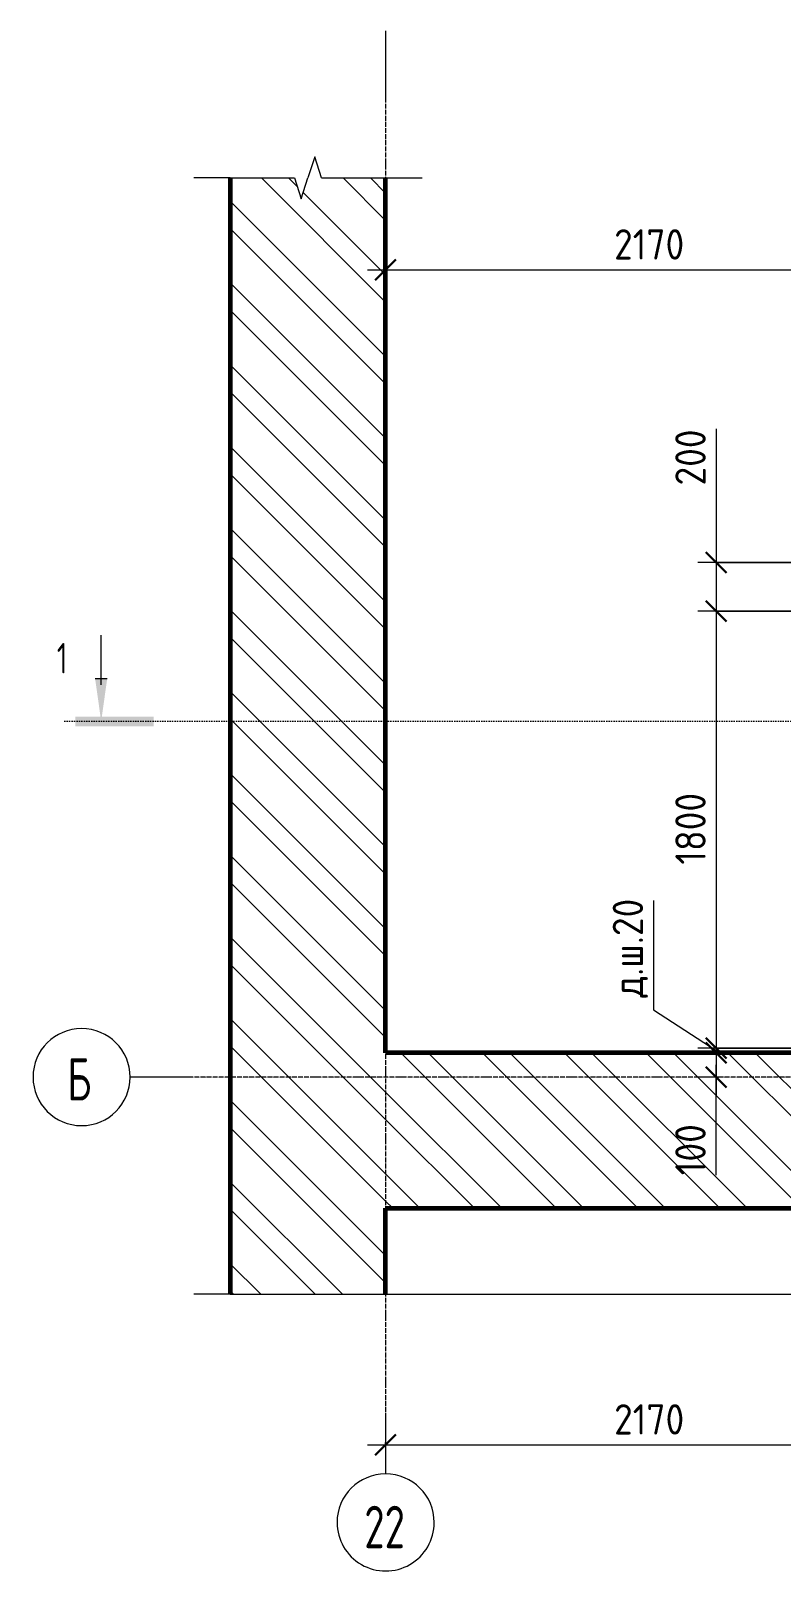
# Model space of a CAD drawing. Header units: millimetres. Extents: x 67134 to 118201, y -4983 to 13821.
# Drawn here: x 67134 to 70224, y 7466 to 13821 of the extents above; entities that cross this region are included whole.
import ezdxf

# ---------------------------------------------------------------- set-up
doc = ezdxf.new("R2010")
doc.units = ezdxf.units.MM
doc.linetypes.add('02 Штрихпунктирная _20 мм_', pattern=[25, 20, -2.5, 0, -2.5])
doc.linetypes.add('04 Пунктир 10мм', pattern=[10, 0, -10])
for name, color, linetype, lineweight in [('AA_Dim', 7, 'Continuous', 9), ('AA_Dim-50', 7, 'Continuous', 9), ('AA_Oformlenie', 7, 'Continuous', 9), ('AA_Razrez', 7, 'Continuous', 9), ('AA_Vinoska', 7, 'Continuous', 9), ('AF_Stena', 7, 'Continuous', 20), ('AF_Stena_Опалубка', 253, 'Continuous', 20), ('Оси', 7, 'Continuous', 9)]:
    doc.layers.add(name, color=color, linetype=linetype, lineweight=lineweight)
doc.styles.add('ISOCPEUR', font='isocpeur.TTF', dxfattribs={"width": 0.9, "height": 125})
doc.styles.add('ISOCPEUR_3', font='isocpeur.TTF', dxfattribs={"width": 0.7, "height": 125})
doc.styles.add('ISOCPEUR_4', font='isocpeur.TTF', dxfattribs={"width": 0.7, "height": 175})
doc.dimstyles.new('00_Точн_3_знака__прозр_', dxfattribs={"dimscale": 304.8, "dimtxt": 125.344371, "dimasz": 0.278871, "dimexe": 0.246063, "dimexo": 0.164042, "dimgap": 0.016404, "dimtad": 1, "dimdec": 3, "dimrnd": 0.001, "dimdsep": 46, "dimtxsty": 'ISOCPEUR', "dimblk1": 'OBLIQUE', "dimblk2": 'OBLIQUE', "dimsah": 1, "dimcen": 0.09, "dimdle": 0.246063, "dimazin": 0, "dimtfac": 1, "dimtdec": 4, "dimtix": 1, "dimtmove": 0, "dimatfit": 3, "dimfxl": 1, "dimtvp": 1, "dimtolj": 1, "dimtzin": 0, "dimlwd": 18, "dimlwe": 18, "dimarcsym": 2})
doc.dimstyles.new('05_Округл_5мм__прозр_', dxfattribs={"dimscale": 304.8, "dimtxt": 125.344371, "dimasz": 0.278871, "dimexe": 0.246063, "dimexo": 0.164042, "dimgap": 0.016404, "dimtad": 1, "dimdec": 0, "dimrnd": 5, "dimdsep": 46, "dimtxsty": 'ISOCPEUR', "dimblk1": 'OBLIQUE', "dimblk2": 'OBLIQUE', "dimsah": 1, "dimcen": 0.09, "dimdle": 0.246063, "dimazin": 0, "dimtfac": 1, "dimtdec": 4, "dimtix": 1, "dimtmove": 1, "dimatfit": 3, "dimfxl": 1, "dimtvp": 1, "dimtolj": 1, "dimtzin": 0, "dimlwd": 18, "dimlwe": 18, "dimarcsym": 2})
doc.dimstyles.new('05_Округл_5мм__прозр__1', dxfattribs={"dimscale": 304.8, "dimtxt": 125.344371, "dimasz": 0.278871, "dimexe": 0.246063, "dimexo": 0.164042, "dimgap": 0.016404, "dimtad": 1, "dimdec": 0, "dimrnd": 5, "dimdsep": 46, "dimtxsty": 'ISOCPEUR', "dimblk1": 'OBLIQUE', "dimblk2": 'OBLIQUE', "dimsah": 1, "dimcen": 0.09, "dimdle": 0.246063, "dimazin": 0, "dimtfac": 1, "dimtdec": 4, "dimtix": 1, "dimtmove": 0, "dimatfit": 3, "dimfxl": 1, "dimtvp": 1, "dimtolj": 1, "dimtzin": 0, "dimlwd": 18, "dimlwe": 18, "dimarcsym": 2})
pattern_1 = [(135, (83295.76, -55205.68), (-168.3798, -168.3798), []), (135, (83408.01, -55205.68), (-168.3798, -168.3798), [])]

# ---------------------------------------------------------------- blocks, each defined once
blk = doc.blocks.new('011_ЛинияОбрыва _ЭлУзла_Линия_ - Тип 1-4027344-Схема расположения форшахты в_о 22-23_Б')
at = {"layer": 'AA_Oformlenie'}
for p, q in [((0, 0), (4176.6, 0)), ((4287.9, 0), (8044.3, 0))]:
    blk.add_line(p, q, dxfattribs=at)
blk = doc.blocks.new('011_ЛинияОбрыва _ЭлУзла_Линия_ - Тип 1-4027516-Схема расположения форшахты в_о 22-23_Б')
at = {"layer": 'AA_Oformlenie'}
for p, q in [((0, 0), (265, 0)), ((376.3, 0), (640, 0))]:
    blk.add_line(p, q, dxfattribs=at)
blk = doc.blocks.new('DIMBLOCK1-Схема расположения форшахты в_о 22-23_Б')
at = {"layer": 'AA_Dim-50', "lineweight": 18}
for p, q in [((70765.1, 9580), (70765.1, 7919.4)), ((70765.1, 7994.4), (70765.1, 9580)), ((68520.1, 7994.4), (70765.1, 7994.4)), ((68595.1, 8004.5), (68595.1, 7919.4)), ((68595.1, 7994.4), (68595.1, 8004.5))]:
    blk.add_line(p, q, dxfattribs=at)
at = {"layer": 'AA_Dim-50', "lineweight": 30}
for p, q in [((68595.1, 7994.4), (68637.6, 8036.9)), ((70765.1, 7994.4), (70807.6, 8036.9)), ((68595.1, 7994.4), (68552.6, 7951.9)), ((70765.1, 7994.4), (70722.6, 7951.9))]:
    blk.add_line(p, q, dxfattribs=at)
at = {"layer": 'AA_Dim-50', "color": 0, "lineweight": 18, "insert": (69535.8, 8162.2), "char_height": 125, "width": 346.234, "attachment_point": 1, "line_spacing_factor": 1.135194, "style": 'ISOCPEUR'}
blk.add_mtext('2170', dxfattribs=at)
blk = doc.blocks.new('_Oblique')
at = {"color": 0, "linetype": 'ByBlock', "lineweight": -2}
blk.add_line((-0.5, -0.5), (0.5, 0.5), dxfattribs=at)
blk = doc.blocks.new('DIMBLOCK4-Схема расположения форшахты в_о 22-23_Б')
at = {"layer": 'AA_Dim-50', "lineweight": 18}
for p, q in [((69955.9, 12181.7), (69955.9, 11897.5)), ((69955.9, 11897.5), (69955.9, 11530)), ((69955.9, 11705), (69955.9, 11430)), ((70715.1, 11630), (69880.9, 11630)), ((69955.9, 11630), (70715.1, 11630)), ((70915.1, 11430), (69880.9, 11430)), ((69955.9, 11430), (70915.1, 11430))]:
    blk.add_line(p, q, dxfattribs=at)
at = {"layer": 'AA_Dim-50', "lineweight": 30}
for p, q in [((69955.9, 11630), (69913.4, 11672.5)), ((69955.9, 11630), (69998.4, 11587.5)), ((69955.9, 11430), (69913.4, 11472.5)), ((69955.9, 11430), (69998.4, 11387.5))]:
    blk.add_line(p, q, dxfattribs=at)
at = {"layer": 'AA_Dim-50', "color": 0, "lineweight": 18, "insert": (69788.1, 11947.5), "char_height": 125, "width": 280.961, "attachment_point": 1, "rotation": 90, "line_spacing_factor": 1.135194, "style": 'ISOCPEUR'}
blk.add_mtext('200', dxfattribs=at)
blk = doc.blocks.new('DIMBLOCK5-Схема расположения форшахты в_о 22-23_Б')
at = {"layer": 'AA_Dim-50', "lineweight": 30}
for p, q in [((69955.9, 11430), (69913.4, 11472.5)), ((69955.9, 11430), (69998.4, 11387.5)), ((69955.9, 9629.5), (69913.4, 9672)), ((69955.9, 9629.5), (69998.4, 9587))]:
    blk.add_line(p, q, dxfattribs=at)
at = {"layer": 'AA_Dim-50', "lineweight": 18}
for p, q in [((70915.1, 11430), (69880.9, 11430)), ((69955.9, 11430), (69955.9, 9629.5)), ((69955.9, 11430), (70915.1, 11430)), ((70715.1, 9629.5), (69880.9, 9629.5)), ((69955.9, 9629.5), (70715.1, 9629.5))]:
    blk.add_line(p, q, dxfattribs=at)
at = {"layer": 'AA_Dim-50', "color": 0, "lineweight": 18, "insert": (69788.1, 10385.5), "char_height": 125, "width": 346.234, "attachment_point": 1, "rotation": 90, "line_spacing_factor": 1.135194, "style": 'ISOCPEUR'}
blk.add_mtext('1800', dxfattribs=at)
blk = doc.blocks.new('DIMBLOCK6-Схема расположения форшахты в_о 22-23_Б')
at = {"layer": 'AA_Dim-50', "lineweight": 18}
for p, q in [((69698.1, 10237.5), (69698.1, 9787.8)), ((69698.1, 9787.8), (69955.9, 9619.7)), ((70715.1, 9629.5), (69880.9, 9629.5)), ((69966, 9610), (69880.9, 9610)), ((69955.9, 9629.5), (69955.9, 9610)), ((69955.9, 9629.5), (70715.1, 9629.5)), ((69955.9, 9610), (69966, 9610))]:
    blk.add_line(p, q, dxfattribs=at)
at = {"layer": 'AA_Dim-50', "lineweight": 30}
for p, q in [((69955.9, 9629.5), (69913.4, 9672)), ((69955.9, 9610), (69913.4, 9652.5)), ((69955.9, 9629.5), (69998.4, 9587)), ((69955.9, 9610), (69998.4, 9567.5))]:
    blk.add_line(p, q, dxfattribs=at)
at = {"layer": 'AA_Dim-50', "color": 0, "lineweight": 18, "insert": (69530.3, 9837.8), "char_height": 125, "width": 479.62, "attachment_point": 1, "rotation": 90, "line_spacing_factor": 1.135194, "style": 'ISOCPEUR'}
blk.add_mtext('д.ш.20', dxfattribs=at)
blk = doc.blocks.new('DIMBLOCK7-Схема расположения форшахты в_о 22-23_Б')
at = {"layer": 'AA_Dim-50', "lineweight": 18}
for p, q in [((69966, 9610), (69880.9, 9610)), ((69955.9, 9610), (69955.9, 9435)), ((69955.9, 9610), (69966, 9610)), ((69955.9, 9366.2), (69955.9, 9560)), ((69966, 9510), (69880.9, 9510)), ((69955.9, 9510), (69966, 9510)), ((69955.9, 9105.7), (69955.9, 9366.2))]:
    blk.add_line(p, q, dxfattribs=at)
at = {"layer": 'AA_Dim-50', "lineweight": 30}
for p, q in [((69955.9, 9610), (69913.4, 9652.5)), ((69955.9, 9610), (69998.4, 9567.5)), ((69955.9, 9510), (69913.4, 9552.5)), ((69955.9, 9510), (69998.4, 9467.5))]:
    blk.add_line(p, q, dxfattribs=at)
at = {"layer": 'AA_Dim-50', "color": 0, "lineweight": 18, "insert": (69788.1, 9105.7), "char_height": 125, "width": 252.581, "attachment_point": 1, "rotation": 90, "line_spacing_factor": 1.135194, "style": 'ISOCPEUR'}
blk.add_mtext('100', dxfattribs=at)
blk = doc.blocks.new('DIMBLOCK8-Схема расположения форшахты в_о 22-23_Б')
at = {"layer": 'AA_Dim-50', "lineweight": 18}
for p, q in [((70765.1, 11680), (70765.1, 12910.6)), ((68595.1, 12845.7), (68595.1, 12760.6)), ((68595.1, 12835.6), (68595.1, 12845.7)), ((68520.1, 12835.6), (70765.1, 12835.6)), ((70765.1, 12835.6), (70765.1, 11680))]:
    blk.add_line(p, q, dxfattribs=at)
at = {"layer": 'AA_Dim-50', "lineweight": 30}
for p, q in [((68595.1, 12835.6), (68637.6, 12878.1)), ((70765.1, 12835.6), (70807.6, 12878.1)), ((68595.1, 12835.6), (68552.6, 12793.1)), ((70765.1, 12835.6), (70722.6, 12793.1))]:
    blk.add_line(p, q, dxfattribs=at)
at = {"layer": 'AA_Dim-50', "color": 0, "lineweight": 18, "insert": (69535.8, 13003.5), "char_height": 125, "width": 346.234, "attachment_point": 1, "line_spacing_factor": 1.135194, "style": 'ISOCPEUR'}
blk.add_mtext('2170', dxfattribs=at)
blk = doc.blocks.new('Разрез - Номер узла_ сзади-394133-Схема расположения форшахты в_о 22-23_Б')
at = {"layer": 'AA_Razrez'}
for points in [[(7.33, 0.4), (7.33, -0.39), (0.87, -0.39), (0.87, 0.4)], [(3.5, -3.53), (2.5, -3.53), (3, 0)]]:
    blk.add_hatch(color=256, dxfattribs=at).paths.add_polyline_path(points)
for p, q in [((2.5, -3.53), (3.5, -3.53)), ((3, -3), (3, -7.1))]:
    blk.add_line(p, q, dxfattribs=at)
blk = doc.blocks.new('Ось сетки - d_4мм-2765513-Схема расположения форшахты в_о 22-23_Б')
at = {"layer": 'Оси'}
for start, end in [(360, 180), (360, 180), (180, 360), (180, 360)]:
    blk.add_arc((0, 0), 4, start, end, dxfattribs=at)

msp = doc.modelspace()

# ---------------------------------------------------------------- hatches: boundary and pattern name
at = {"layer": 'AF_Stena', "lineweight": 9}
h = msp.add_hatch(dxfattribs=at)
h.set_pattern_fill('FP_2', color=256, style=0, pattern_type=2)
h.set_pattern_definition(pattern_1)
h.paths.add_polyline_path([(68595.0616, 8615), (68595.0616, 13215), (68331.3703, 13215), (68331.3703, 13175.7473), (68275.0616, 13175.7473), (68275.0616, 13215), (68247.5616, 13128.3975), (68220.0616, 13215), (67955.0616, 13215), (67955.0616, 8615), (68387.573, 8615)])
h = msp.add_hatch(dxfattribs=at)
h.set_pattern_fill('FP_2', color=256, style=0, pattern_type=2)
h.set_pattern_definition(pattern_1)
h.paths.add_polyline_path([(75912.7257, 8970), (75999.3282, 8970), (75999.3282, 9057.5), (75912.7257, 9085), (75999.3282, 9112.5), (75960.0755, 9112.5), (75960.0755, 9168.8087), (75999.3282, 9168.8087), (75999.3282, 9610), (68595.0616, 9610), (68595.0616, 8970)])

# ---------------------------------------------------------------- linework, layer by layer
at = {"layer": 'AA_Razrez', "linetype": '04 Пунктир 10мм'}
msp.add_line((67273.5893, 10975.9045), (75354.7541, 10975.9045), dxfattribs=at)
at = {"layer": 'AA_Vinoska'}
for p, q in [((68303.2159, 13301.6501), (68275.0616, 13215)), ((68331.3703, 13215), (68303.2159, 13301.6501)), ((67955.0616, 13215), (67805.0616, 13215)), ((68220.0616, 13215), (68247.5616, 13128.3975)), ((68247.5616, 13128.3975), (68275.0616, 13215)), ((68595.0616, 13215), (68745.0616, 13215)), ((67955.0616, 8615), (67805.0616, 8615))]:
    msp.add_line(p, q, dxfattribs=at)
at = {"layer": 'AF_Stena_Опалубка', "lineweight": 60}
for p, q in [((67955.0616, 13215), (67955.0616, 8615)), ((68595.0616, 9610), (68595.0616, 13215)), ((75999.3282, 9610), (68595.0616, 9610)), ((68595.0616, 8970), (75999.3282, 8970)), ((68595.0616, 8615), (68595.0616, 8970))]:
    msp.add_line(p, q, dxfattribs=at)
at = {"layer": 'Оси'}
for p, q in [((68595.0616, 13820.9214), (68595.0616, 13570.9214)), ((67792.9637, 9510), (67542.9637, 9510)), ((68595.0616, 8125), (68595.0616, 7875))]:
    msp.add_line(p, q, dxfattribs=at)
at = {"layer": 'Оси', "linetype": '02 Штрихпунктирная _20 мм_'}
for p, q in [((68595.0616, 13570.9214), (68595.0616, 8125)), ((75985.0285, 9510), (67792.9637, 9510))]:
    msp.add_line(p, q, dxfattribs=at)

# ---------------------------------------------------------------- block references
at = {"layer": 'AA_Oformlenie'}
for name, p in [('011_ЛинияОбрыва _ЭлУзла_Линия_ - Тип 1-4027516-Схема расположения форшахты в_о 22-23_Б', (67955.0616, 13215)), ('011_ЛинияОбрыва _ЭлУзла_Линия_ - Тип 1-4027344-Схема расположения форшахты в_о 22-23_Б', (67955.0616, 8615))]:
    msp.add_blockref(name, p, dxfattribs=at)
at = {"layer": 'AA_Razrez', "extrusion": (0, 0, -1), "xscale": 49.99999999999998, "yscale": 49.99999999999998, "zscale": 49.99999999999998, "rotation": 180}
msp.add_blockref('Разрез - Номер узла_ сзади-394133-Схема расположения форшахты в_о 22-23_Б', (-67273.5893, 10975.9045), dxfattribs=at)
at = {"layer": 'Оси', "xscale": 49.99999999999998, "yscale": 49.99999999999998, "zscale": 49.99999999999998}
for p, rotation in [((67342.9637, 9510), 89.9999999999998), ((68595.0616, 7675), 180)]:
    msp.add_blockref('Ось сетки - d_4мм-2765513-Схема расположения форшахты в_о 22-23_Б', p, dxfattribs=dict(at, rotation=rotation))

# ---------------------------------------------------------------- texts
at = {"layer": 'AA_Razrez', "insert": (67241.0681, 11298.4703), "char_height": 125, "width": 53.312219, "attachment_point": 1, "style": 'ISOCPEUR_3'}
msp.add_mtext('\\fISOCPEUR|b0|i0|c204|p34|;\\W.7;1', dxfattribs=at)
at = {"layer": 'Оси', "char_height": 175, "attachment_point": 1, "style": 'ISOCPEUR_4'}
for s, insert, width in [('\\fISOCPEUR|b0|i0|c204|p34|;\\W.7;Б', (67283.2251, 9588.5763), 120.653969), ('22', (68507.1019, 7743.6031), 207.637062)]:
    msp.add_mtext(s, dxfattribs=dict(at, insert=insert, width=width))

# ---------------------------------------------------------------- dimensions: what is measured, and where the dimension line sits
at = {"layer": 'AA_Dim', "lineweight": 18}
for base, p1, p2, override, picture, middle in [((70765.0616, 12835.6446), (68595.0616, 12895.7487), (70765.0616, 11630), {"dimpost": '<>', "dimfxl": 2512.174295}, 'DIMBLOCK8-Схема расположения форшахты в_о 22-23_Б', (69680.0616, 12903.1446)), ((70765.0616, 7994.3942), (68595.0616, 8054.4983), (70765.0616, 9630), {"dimpost": '<>', "dimfxl": 2681.623695}, 'DIMBLOCK1-Схема расположения форшахты в_о 22-23_Б', (69680.0616, 8061.8942))]:
    dim = msp.add_linear_dim(base=base, p1=p1, p2=p2, dimstyle='00_Точн_3_знака__прозр_', override=override, dxfattribs=at)
    dim.commit()
    dim.dimension.update_dxf_attribs({"geometry": picture, "text_midpoint": middle})
for base, p1, p2, override, picture, middle in [((69955.9412, 11430), (70765.0616, 11630), (70965.0616, 11430), {"dimpost": '<>', "dimfxl": 282.842712}, 'DIMBLOCK4-Схема расположения форшахты в_о 22-23_Б', (69871.4347, 12088.0014)), ((69955.9412077426, 9609.9999999998), (70765.0616079715, 9629.4999999998), (70016.0452841434, 9609.9999999998), {"dimpost": 'д.ш.<>', "dimfxl": 749.270114}, 'DIMBLOCK6-Схема расположения форшахты в_о 22-23_Б', (69613.6295785932, 10077.6542603257)), ((69955.9412, 9510), (70016.0453, 9610), (70016.0453, 9510), {"dimpost": '<>', "dimfxl": 100}, 'DIMBLOCK7-Схема расположения форшахты в_о 22-23_Б', (69871.4347, 9232.0049))]:
    dim = msp.add_linear_dim(base=base, p1=p1, p2=p2, angle=90, dimstyle='05_Округл_5мм__прозр_', override=override, dxfattribs=at)
    dim.commit()
    dim.dimension.update_dxf_attribs({"geometry": picture, "text_midpoint": middle, "dimtype": 160, "text_rotation": 90})
dim = msp.add_linear_dim(base=(69955.9412077426, 9629.4999999998), p1=(70965.0616079715, 11429.9999999998), p2=(70765.0616079715, 9629.4999999998), angle=90, dimstyle='05_Округл_5мм__прозр__1', override={"dimpost": '<>', "dimfxl": 1811.57397}, dxfattribs=at)
dim.commit()
dim.dimension.update_dxf_attribs({"geometry": 'DIMBLOCK5-Схема расположения форшахты в_о 22-23_Б', "text_midpoint": (69888.4412077426, 10529.7499999997)})

doc.saveas('drawing.dxf')
